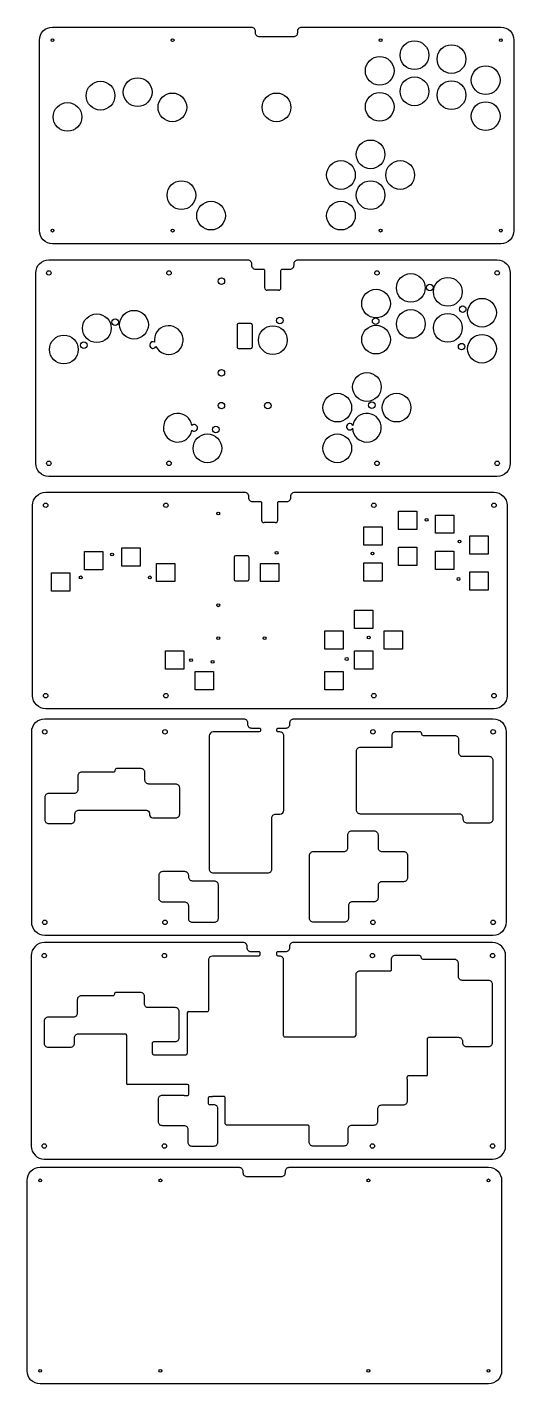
# Model space of a CAD drawing. Header units: inches. Extents: x 3 to 375, y 2 to 1042.
import ezdxf

# ---------------------------------------------------------------- set-up
doc = ezdxf.new("R2010")
doc.units = ezdxf.units.IN
doc.header["$MEASUREMENT"] = 0

msp = doc.modelspace()

# ---------------------------------------------------------------- linework, layer by layer
at = {"linetype": 'Continuous'}
for p, q in [((195.2, 840.1), (186.7, 840.1)), ((174.1, 814.6), (164.7, 814.6)), ((192.8, 662.1), (184.3, 662.1)), ((171.7, 636.6), (162.3, 636.6))]:
    msp.add_line(p, q, dxfattribs=at)
for p, q in [((163.7, 813.6), (163.7, 796.5)), ((175.1, 813.6), (175.1, 796.5)), ((164.7, 795.5), (174.1, 795.5)), ((161.3, 635.6), (161.3, 618.4)), ((172.7, 635.6), (172.7, 618.4)), ((162.3, 617.4), (171.7, 617.4)), ((125.5, 286.5), (125.5, 255.4)), ((254.4, 270.8), (254.4, 269.2)), ((99.9, 254.4), (124.5, 254.4)), ((125.7, 231.6), (79.9, 231.6)), ((126.7, 224.3), (126.7, 230.6)), ((293.7, 235.7), (293.7, 237.2)), ((308.4, 238.2), (294.7, 238.2)), ((123.2, 223.3), (125.7, 223.3))]:
    msp.add_line(p, q)
for points in [[(213, 1041.7), (365.5, 1041.7, -0.414214), (375.5, 1031.7), (375.5, 885.8, -0.414214), (365.5, 875.8), (22.3, 875.8, -0.414214), (12.3, 885.8), (12.3, 1031.7, -0.414214), (22.3, 1041.7), (174.5, 1041.7, -0.414214), (177.5, 1038.7), (177.5, 1037.5, 0.414214), (180.5, 1034.5), (207, 1034.5, 0.414214), (210, 1037.5), (210, 1038.7, -0.414214)], [(180.6, 501.7), (145.3, 501.7, 0.414213), (142.3, 498.7), (142.3, 396.8, 0.414214), (145.3, 393.8), (187.2, 393.8, 0.414214), (190.2, 396.8), (190.2, 435.8, -0.414214), (193.2, 438.8), (196.4, 438.8, 0.414134), (199.4, 441.8), (199.4, 498.7, 0.414294), (196.4, 501.7), (195.1, 501.7, -0.414214), (194.1, 502.7), (194.1, 503.7, -0.414214), (195.1, 504.7), (201.1, 504.7, 0.414214), (204.1, 507.7), (204.1, 508.8, -0.414214), (207.1, 511.8), (359.6, 511.8, -0.414214), (369.6, 501.8), (369.6, 355.9, -0.414214), (359.6, 345.9), (16.4, 345.9, -0.414214), (6.4, 355.9), (6.4, 501.8, -0.414214), (16.4, 511.8), (168.6, 511.8, -0.414214), (171.6, 508.8), (171.6, 507.7, 0.414214), (174.6, 504.7), (180.6, 504.7, -0.414214), (181.6, 503.7), (181.6, 502.7, -0.414213)], [(254.8, 486.8), (254.8, 442.1, 0.414214), (257.8, 439.1), (333.5, 439.1, -0.414214), (336.5, 436.1), (336.5, 435.1, 0.414214), (339.5, 432.1), (356.6, 432.1, 0.414214), (359.6, 435.1), (359.6, 479.8, 0.414214), (356.6, 482.8), (336.4, 482.8, -0.414214), (333.4, 485.8), (333.4, 495.8, 0.414214), (330.4, 498.8), (306.4, 498.8, -0.414214), (305, 500.2), (305, 500.4, 0.414214), (303.6, 501.8), (285, 501.8, 0.414214), (282, 498.8), (282, 489.8), (257.8, 489.8, 0.414214)], [(96.6, 439.4), (96.6, 438.3, 0.414214), (99, 435.9), (116.7, 435.9, 0.414214), (119.7, 438.9), (119.7, 458.8, 0.414214), (116.7, 461.8), (96.1, 461.8, -0.414214), (93.1, 464.8), (93.1, 470.6, 0.414214), (90.1, 473.6), (71.4, 473.6, 0.414214), (70.1, 472.3), (70.1, 472.2, -0.414214), (68.8, 470.9), (44.7, 470.9, 0.414214), (41.7, 467.9), (41.7, 457.6, -0.414214), (38.7, 454.6), (19.4, 454.6, 0.414214), (16.4, 451.6), (16.4, 434.5, 0.414214), (19.4, 431.5), (36.5, 431.5, 0.414214), (39.5, 434.5), (39.5, 438.8, -0.414214), (42.5, 441.8), (94.2, 441.8, -0.414214)], [(219.1, 358.9), (219.1, 407.1, -0.414214), (222.1, 410.1), (245.4, 410.1, 0.414214), (248.4, 413.1), (248.4, 422.9, -0.414214), (251.4, 425.9), (268.5, 425.9, -0.414214), (271.5, 422.9), (271.5, 413.1, 0.414214), (274.5, 410.1), (291.1, 410.1, -0.414214), (294.1, 407.1), (294.1, 390, -0.414214), (291.1, 387), (274.5, 387, 0.414214), (271.5, 384), (271.5, 374.6, -0.414214), (268.5, 371.6), (251.8, 371.6, 0.414214), (248.8, 368.6), (248.8, 358.9, -0.414214), (245.8, 355.9), (222.1, 355.9, -0.414214)], [(126.6, 390.5), (126.6, 391.7, 0.414214), (123.6, 394.7), (106.6, 394.7, 0.414214), (103.6, 391.7), (103.6, 374.6, 0.414214), (106.6, 371.6), (123.3, 371.6, -0.414214), (126.3, 368.6), (126.3, 358.9, 0.414214), (129.3, 355.9), (146.3, 355.9, 0.414214), (149.3, 358.9), (149.3, 384.5, 0.414214), (146.3, 387.5), (129.6, 387.5, -0.414214)], [(203.6, 168.2), (356.1, 168.2, -0.414214), (366.1, 158.2), (366.1, 12.3, -0.414214), (356.1, 2.3), (12.9, 2.3, -0.414214), (2.9, 12.3), (2.9, 158.2, -0.414214), (12.9, 168.2), (165.1, 168.2, -0.414214), (168.1, 165.2), (168.1, 164.1, 0.414214), (171.1, 161.1), (197.6, 161.1, 0.414214), (200.6, 164.1), (200.6, 165.2, -0.414214)]]:
    msp.add_lwpolyline(points, format="xyb", close=True)
for points in [[(197.2, 842.1), (197.2, 855.3, -0.414214), (198.2, 856.3), (204.2, 856.3, 0.414214), (207.2, 859.3), (207.2, 860.4, -0.414214), (210.2, 863.4), (362.7, 863.4, -0.414214), (372.7, 853.4), (372.7, 707.5, -0.414214), (362.7, 697.5), (19.5, 697.5, -0.414214), (9.5, 707.5), (9.5, 853.4, -0.414214), (19.5, 863.4), (171.7, 863.4, -0.414214), (174.7, 860.4), (174.7, 859.3, 0.414214), (177.7, 856.3), (183.7, 856.3, -0.414214), (184.7, 855.3), (184.7, 842.1)], [(194.8, 664.1), (194.8, 677.3, -0.414214), (195.8, 678.3), (201.8, 678.3, 0.414214), (204.8, 681.3), (204.8, 682.4, -0.414214), (207.8, 685.4), (360.3, 685.4, -0.414214), (370.3, 675.4), (370.3, 529.5, -0.414214), (360.3, 519.5), (17.1, 519.5, -0.414214), (7.1, 529.5), (7.1, 675.4, -0.414214), (17.1, 685.4), (169.3, 685.4, -0.414214), (172.3, 682.4), (172.3, 681.3, 0.414214), (175.3, 678.3), (181.3, 678.3, -0.414214), (182.3, 677.3), (182.3, 664.1)], [(126.5, 287.5), (140.9, 287.5, 0.414214), (141.9, 288.5), (141.9, 327.3, -0.414213), (144.9, 330.3), (180.3, 330.3, 0.414213), (181.3, 331.3), (181.3, 332.3, 0.414214), (180.3, 333.3), (174.3, 333.3, -0.414214), (171.3, 336.3), (171.3, 337.4, 0.414214), (168.3, 340.4), (16, 340.4, 0.414214), (6, 330.4), (6, 184.5, 0.414214), (16, 174.5), (359.2, 174.5, 0.414214), (369.2, 184.5), (369.2, 330.4, 0.414214), (359.2, 340.4), (206.7, 340.4, 0.414214), (203.7, 337.4), (203.7, 336.3, -0.414214), (200.7, 333.3), (194.7, 333.3, 0.414214), (193.7, 332.3), (193.7, 331.3, 0.414214), (194.7, 330.3), (196, 330.3, -0.414294), (199, 327.3), (199, 269.2, 0.414293), (200, 268.2), (253.4, 268.2)], [(309.4, 239.2), (309.4, 266.8, -0.414214), (310.4, 267.8), (333.1, 267.8, -0.414214), (336.1, 264.8), (336.1, 263.8, 0.414214), (339.1, 260.8), (356.2, 260.8, 0.414214), (359.2, 263.8), (359.2, 308.4, 0.414214), (356.2, 311.4), (336, 311.4, -0.414214), (333, 314.4), (333, 324.5, 0.414214), (330, 327.5), (306, 327.5, -0.414214), (304.6, 328.9), (304.6, 329, 0.414214), (303.2, 330.4), (284.6, 330.4, 0.414214), (281.6, 327.4), (281.6, 319.4, -0.414214), (280.6, 318.4), (257.4, 318.4, 0.414214), (254.4, 315.4), (254.4, 270.8)], [(98.9, 255.4), (98.9, 263.5, -0.414214), (99.9, 264.5), (116.3, 264.5, 0.414214), (119.3, 267.5), (119.3, 287.5, 0.414214), (116.3, 290.5), (95.7, 290.5, -0.414214), (92.7, 293.5), (92.7, 299.2, 0.414214), (89.7, 302.2), (71, 302.2, 0.414214), (69.7, 300.9), (69.7, 300.8, -0.414214), (68.4, 299.5), (44.3, 299.5, 0.414214), (41.3, 296.5), (41.3, 286.2, -0.414214), (38.3, 283.2), (19, 283.2, 0.414214), (16, 280.2), (16, 263.2, 0.414214), (19, 260.2), (36.1, 260.2, 0.414214), (39.1, 263.2), (39.1, 267.4, -0.414214), (42.1, 270.4), (77.9, 270.4, -0.414214), (78.9, 269.4), (78.9, 232.6)], [(293.7, 235.7), (293.7, 218.7, -0.414214), (290.7, 215.7), (274.1, 215.7, 0.414214), (271.1, 212.7), (271.1, 203.3, -0.414214), (268.1, 200.3), (251.4, 200.3, 0.414214), (248.4, 197.3), (248.4, 187.5, -0.414214), (245.4, 184.5), (221.7, 184.5, -0.414214), (218.7, 187.5), (218.7, 199.6, 0.414214), (217.7, 200.6), (155.6, 200.6)], [(123.2, 223.3), (106.2, 223.3, 0.414214), (103.2, 220.3), (103.2, 203.3, 0.414214), (106.2, 200.3), (122.9, 200.3, -0.414214), (125.9, 197.3), (125.9, 187.5, 0.414214), (128.9, 184.5), (145.9, 184.5, 0.414214), (148.9, 187.5), (148.9, 213.1, 0.414214), (145.9, 216.1), (142.7, 216.1, -0.414214), (141.7, 217.1), (141.7, 221.4, -0.414214), (142.7, 222.4), (144.9, 222.4)], [(154.6, 201.6), (154.6, 221.4, 0.414214), (153.6, 222.4), (144.9, 222.4)]]:
    msp.add_lwpolyline(points, format="xyb")
for points in [[(301.2, 670.9), (301.2, 656.9), (287.2, 656.9), (287.2, 670.9)], [(329.5, 667.9), (329.5, 653.9), (315.5, 653.9), (315.5, 667.9)], [(274.6, 658.9), (274.6, 644.9), (260.6, 644.9), (260.6, 658.9)], [(355.7, 651.9), (355.7, 637.9), (341.7, 637.9), (341.7, 651.9)], [(60.9, 640), (60.9, 626), (46.9, 626), (46.9, 640)], [(89.3, 642.7), (89.3, 628.7), (75.3, 628.7), (75.3, 642.7)], [(301.2, 643.3), (301.2, 629.3), (287.2, 629.3), (287.2, 643.3)], [(329.5, 640.3), (329.5, 626.3), (315.5, 626.3), (315.5, 640.3)], [(35.6, 623.7), (35.6, 609.7), (21.6, 609.7), (21.6, 623.7)], [(115.9, 630.9), (115.9, 616.9), (101.9, 616.9), (101.9, 630.9)], [(195.6, 630.9), (195.6, 616.9), (181.6, 616.9), (181.6, 630.9)], [(274.6, 631.3), (274.6, 617.3), (260.6, 617.3), (260.6, 631.3)], [(355.7, 624.3), (355.7, 610.3), (341.7, 610.3), (341.7, 624.3)], [(267.6, 595), (267.6, 581), (253.6, 581), (253.6, 595)], [(244.9, 579.2), (244.9, 565.2), (230.9, 565.2), (230.9, 579.2)], [(290.3, 579.2), (290.3, 565.2), (276.3, 565.2), (276.3, 579.2)], [(122.8, 563.8), (122.8, 549.8), (108.8, 549.8), (108.8, 563.8)], [(267.6, 563.8), (267.6, 549.8), (253.6, 549.8), (253.6, 563.8)], [(145.5, 548), (145.5, 534), (131.5, 534), (131.5, 548)], [(244.9, 548), (244.9, 534), (230.9, 534), (230.9, 548)]]:
    msp.add_lwpolyline(points, close=True)
for centre, radius in [((22.3, 1031.7), 1.1), ((114.3, 1031.7), 1.1), ((273.5, 1031.7), 1.1), ((365.5, 1031.7), 1.1), ((22.3, 885.8), 1.1), ((114.3, 885.8), 1.1), ((273.5, 885.8), 1.1), ((365.5, 885.8), 1.1), ((19.5, 853.4), 1.7), ((19.5, 853.4), 1.7), ((111.5, 853.4), 1.7), ((111.5, 853.4), 1.7), ((270.7, 853.4), 1.7), ((270.7, 853.4), 1.7), ((362.7, 853.4), 1.7), ((362.7, 853.4), 1.7), ((151.6, 847.1), 2.5), ((311.1, 842.2), 2.5), ((336.3, 825.6), 2.5), ((70.3, 815.7), 2.5), ((196.3, 816.9), 2.5), ((269.7, 816.4), 2.5), ((46.3, 798.1), 2.5), ((335.5, 796.9), 2.5), ((151.6, 776.8), 2.5), ((151.6, 751.7), 2.5), ((187.1, 751.7), 2.5), ((266.8, 752.1), 2.5), ((147.3, 733.4), 2.5), ((19.5, 707.5), 1.7), ((19.5, 707.5), 1.7), ((111.5, 707.5), 1.7), ((111.5, 707.5), 1.7), ((270.7, 707.5), 1.7), ((270.7, 707.5), 1.7), ((362.7, 707.5), 1.7), ((362.7, 707.5), 1.7), ((17.1, 675.4), 1.7), ((17.1, 675.4), 1.7), ((109.1, 675.4), 1.7), ((109.1, 675.4), 1.7), ((268.3, 675.4), 1.7), ((268.3, 675.4), 1.7), ((360.3, 675.4), 1.7), ((360.3, 675.4), 1.7), ((149.2, 669.1), 1.1), ((308.7, 664.2), 1.1), ((333.9, 647.6), 1.1), ((67.9, 637.7), 1.1), ((193.9, 638.9), 1.1), ((267.3, 638.4), 1.1), ((43.9, 620.1), 1.1), ((96.8, 620.1), 1.1), ((333.1, 618.9), 1.1), ((149.2, 598.8), 1.1), ((149.2, 573.6), 1.1), ((184.7, 573.6), 1.1), ((264.4, 574.1), 1.1), ((128.4, 556.7), 1.1), ((144.9, 555.4), 1.1), ((247.5, 557.6), 1.1), ((17.1, 529.5), 1.7), ((17.1, 529.5), 1.7), ((109.1, 529.5), 1.7), ((109.1, 529.5), 1.7), ((268.3, 529.5), 1.7), ((268.3, 529.5), 1.7), ((360.3, 529.5), 1.7), ((360.3, 529.5), 1.7), ((16.4, 501.8), 1.7), ((16.4, 501.8), 1.7), ((108.4, 501.8), 1.7), ((108.4, 501.8), 1.7), ((267.6, 501.8), 1.7), ((267.6, 501.8), 1.7), ((359.6, 501.8), 1.7), ((359.6, 501.8), 1.7), ((16.4, 355.9), 1.7), ((16.4, 355.9), 1.7), ((108.4, 355.9), 1.7), ((108.4, 355.9), 1.7), ((267.6, 355.9), 1.7), ((267.6, 355.9), 1.7), ((359.6, 355.9), 1.7), ((359.6, 355.9), 1.7), ((16, 330.4), 1.7), ((16, 330.4), 1.7), ((108, 330.4), 1.7), ((108, 330.4), 1.7), ((267.2, 330.4), 1.7), ((267.2, 330.4), 1.7), ((359.2, 330.4), 1.7), ((359.2, 330.4), 1.7), ((16, 184.5), 1.7), ((16, 184.5), 1.7), ((108, 184.5), 1.7), ((108, 184.5), 1.7), ((267.2, 184.5), 1.7), ((267.2, 184.5), 1.7), ((359.2, 184.5), 1.7), ((359.2, 184.5), 1.7), ((12.9, 158.2), 1.1), ((104.9, 158.2), 1.1), ((264.1, 158.2), 1.1), ((356.1, 158.2), 1.1), ((12.9, 12.3), 1.1), ((104.9, 12.3), 1.1), ((264.1, 12.3), 1.1), ((356.1, 12.3), 1.1)]:
    msp.add_circle(centre, radius)
for centre in [(299.4, 1020.2), (272.8, 1008.2), (327.7, 1017.2), (353.9, 1001.1), (59.1, 989.2), (87.5, 991.9), (299.4, 992.5), (327.7, 989.6), (114.1, 980.2), (193.8, 980.2), (272.8, 980.6), (33.8, 972.9), (353.9, 973.5), (265.8, 944.2), (243.1, 928.4), (288.5, 928.4), (121, 913), (265.8, 913), (143.7, 897.3), (243.1, 897.3), (296.6, 841.9), (324.9, 838.9), (270, 829.9), (351.1, 822.9), (56.3, 811), (84.7, 813.7), (296.6, 814.3), (324.9, 811.3), (191, 801.9), (270, 802.3), (31, 794.7), (351.1, 795.3), (263, 766), (240.3, 750.2), (285.7, 750.2), (140.9, 719), (240.3, 719)]:
    msp.add_circle(centre, 11, dxfattribs=at)
for centre, radius, start, end in [((186.7, 842.1), 2, 180, 270), ((195.2, 842.1), 2, 270, 0), ((111.3, 801.9), 11, 206.8413, 188.1806), ((118.2, 734.8), 11, 8.8776, 350.4055), ((263, 734.8), 11, 182.4335, 170.4608), ((184.3, 664.1), 2, 180, 270), ((192.8, 664.1), 2, 270, 0)]:
    msp.add_arc(centre, radius, start, end, dxfattribs=at)
for centre, radius, start, end in [((164.7, 813.6), 1, 90, 180), ((174.1, 813.6), 1, 0, 90), ((99.2, 798.1), 2.5, 63.0195, 332.0023), ((164.7, 796.5), 1, 180, 270), ((174.1, 796.5), 1, 270, 0), ((249.9, 735.6), 2.5, 23.7622, 329.1321), ((130.8, 734.7), 2.5, 224.5688, 134.7142), ((162.3, 635.6), 1, 90, 180), ((171.7, 635.6), 1, 0, 90), ((162.3, 618.4), 1, 180, 270), ((171.7, 618.4), 1, 270, 0), ((126.5, 286.5), 1, 90, 180), ((253.4, 269.2), 1, 270, 0), ((99.9, 255.4), 1, 180, 270), ((124.5, 255.4), 1, 270, 0), ((308.4, 239.2), 1, 270, 0), ((79.9, 232.6), 1, 180, 270), ((125.7, 230.6), 1, 0, 90), ((294.7, 237.2), 1, 90, 180), ((125.7, 224.3), 1, 270, 0), ((155.6, 201.6), 1, 180, 270)]:
    msp.add_arc(centre, radius, start, end)

doc.saveas('drawing.dxf')
